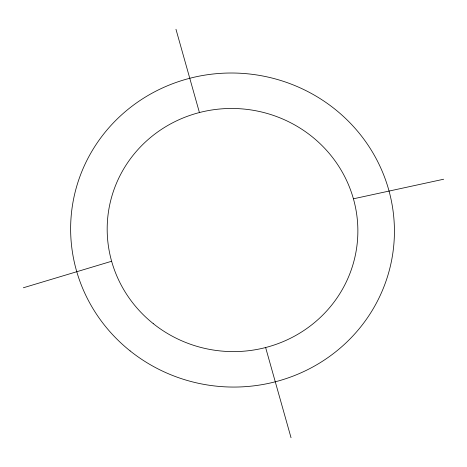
<?xml version="1.0" encoding="UTF-8"?>
<svg xmlns="http://www.w3.org/2000/svg" width="467" height="467" viewBox="0 0 467 467"><rect width="100%" height="100%" fill="white"/><g stroke="black" fill="none" stroke-linecap="round" stroke-linejoin="round"><path stroke-width="0.7" d="M23.35 287.771L111.42 261.316M353.624 198.761L443.65 179.229M175.96 29.263L199.368 112.343M265.682 347.734L291.04 437.737M130.13 350.915A161.967 156.953 6.9 0 0 392.327 256.395A161.967 156.953 6.9 0 0 175.125 82.799A161.967 156.953 6.9 0 0 130.13 350.915M153.246 323.625A125.401 121.513 6.9 0 0 356.245 250.446A125.401 121.513 6.9 0 0 188.084 116.044A125.401 121.513 6.9 0 0 153.246 323.625"/></g></svg>
